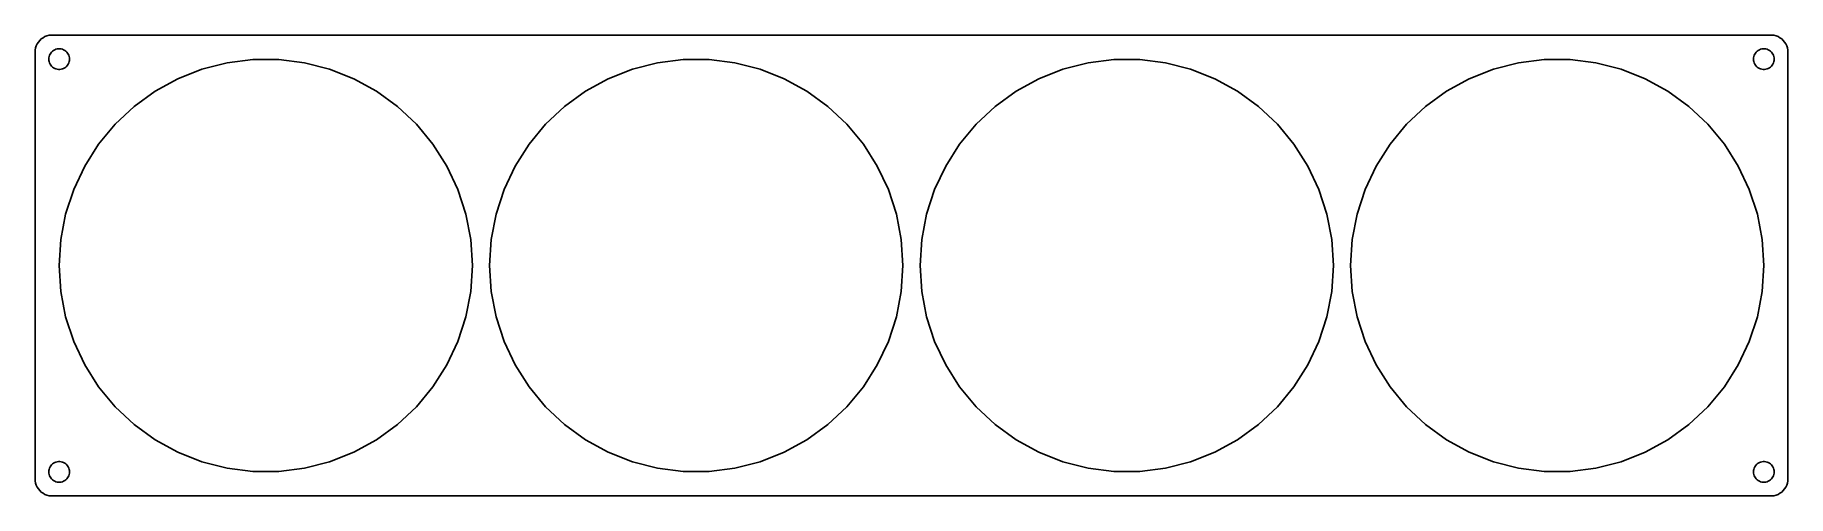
# Model space of a CAD drawing. Header units: metres. Extents: x -254 to 254, y -67 to 67.
import ezdxf

# ---------------------------------------------------------------- set-up
doc = ezdxf.new("R2010")
doc.units = ezdxf.units.M

msp = doc.modelspace()

# ---------------------------------------------------------------- linework, layer by layer
for p, q in [((-252.179, 66.2216), (-252.687, 65.8526)), ((-251.629, 66.5241), (-252.179, 66.2216)), ((-251.045, 66.7553), (-251.629, 66.5241)), ((-250.437, 66.9114), (-251.045, 66.7553)), ((-249.814, 66.9901), (-250.437, 66.9114)), ((249.814, 66.9901), (-249.814, 66.9901)), ((250.437, 66.9114), (249.814, 66.9901)), ((251.045, 66.7553), (250.437, 66.9114)), ((251.629, 66.5241), (251.045, 66.7553)), ((252.179, 66.2216), (251.629, 66.5241)), ((252.687, 65.8526), (252.179, 66.2216)), ((-254.461, 62.6267), (-254.5, 62)), ((-254.5, 62), (-254.5, -62)), ((-254.343, 63.2434), (-254.461, 62.6267)), ((-254.149, 63.8406), (-254.343, 63.2434)), ((-253.882, 64.4088), (-254.149, 63.8406)), ((-253.545, 64.9389), (-253.882, 64.4088)), ((-253.145, 65.4227), (-253.545, 64.9389)), ((-252.687, 65.8526), (-253.145, 65.4227)), ((-250.406, 60.7461), (-250.289, 61.1044)), ((-250.289, 61.1044), (-250.129, 61.4453)), ((-250.129, 61.4453), (-249.927, 61.7634)), ((-249.927, 61.7634), (-249.687, 62.0536)), ((-249.687, 62.0536), (-249.412, 62.3115)), ((-249.412, 62.3115), (-249.107, 62.533)), ((-249.107, 62.533), (-248.777, 62.7145)), ((-248.777, 62.7145), (-248.427, 62.8532)), ((-248.427, 62.8532), (-248.062, 62.9469)), ((-248.062, 62.9469), (-247.688, 62.9941)), ((-247.688, 62.9941), (-247.312, 62.9941)), ((-247.312, 62.9941), (-246.938, 62.9469)), ((-246.938, 62.9469), (-246.573, 62.8532)), ((-246.573, 62.8532), (-246.223, 62.7145)), ((-246.223, 62.7145), (-245.893, 62.533)), ((-245.893, 62.533), (-245.588, 62.3115)), ((-245.588, 62.3115), (-245.313, 62.0536)), ((-245.313, 62.0536), (-245.073, 61.7634)), ((-245.073, 61.7634), (-244.871, 61.4453)), ((-244.871, 61.4453), (-244.711, 61.1044)), ((-244.711, 61.1044), (-244.594, 60.7461)), ((244.594, 60.7461), (244.711, 61.1044)), ((244.711, 61.1044), (244.871, 61.4453)), ((244.871, 61.4453), (245.073, 61.7634)), ((245.073, 61.7634), (245.313, 62.0536)), ((245.313, 62.0536), (245.588, 62.3115)), ((245.588, 62.3115), (245.893, 62.533)), ((245.893, 62.533), (246.223, 62.7145)), ((246.223, 62.7145), (246.573, 62.8532)), ((246.573, 62.8532), (246.938, 62.9469)), ((246.938, 62.9469), (247.312, 62.9941)), ((247.312, 62.9941), (247.688, 62.9941)), ((247.688, 62.9941), (248.062, 62.9469)), ((248.062, 62.9469), (248.427, 62.8532)), ((248.427, 62.8532), (248.777, 62.7145)), ((248.777, 62.7145), (249.107, 62.533)), ((249.107, 62.533), (249.412, 62.3115)), ((249.412, 62.3115), (249.687, 62.0536)), ((249.687, 62.0536), (249.927, 61.7634)), ((249.927, 61.7634), (250.129, 61.4453)), ((250.129, 61.4453), (250.289, 61.1044)), ((250.289, 61.1044), (250.406, 60.7461)), ((253.145, 65.4227), (252.687, 65.8526)), ((253.545, 64.9389), (253.145, 65.4227)), ((253.882, 64.4088), (253.545, 64.9389)), ((254.149, 63.8406), (253.882, 64.4088)), ((254.343, 63.2434), (254.149, 63.8406)), ((254.461, 62.6267), (254.343, 63.2434)), ((254.5, 62), (254.461, 62.6267)), ((254.5, -62), (254.5, 62)), ((-250.5, 60), (-250.476, 60.376)), ((-250.476, 59.624), (-250.5, 60)), ((-250.476, 60.376), (-250.406, 60.7461)), ((-250.406, 59.2539), (-250.476, 59.624)), ((-250.289, 58.8956), (-250.406, 59.2539)), ((-250.129, 58.5547), (-250.289, 58.8956)), ((-249.927, 58.2366), (-250.129, 58.5547)), ((-249.687, 57.9464), (-249.927, 58.2366)), ((-249.412, 57.6885), (-249.687, 57.9464)), ((-249.107, 57.467), (-249.412, 57.6885)), ((-248.777, 57.2855), (-249.107, 57.467)), ((-248.427, 57.1468), (-248.777, 57.2855)), ((-248.062, 57.0531), (-248.427, 57.1468)), ((-247.688, 57.0059), (-248.062, 57.0531)), ((-247.312, 57.0059), (-247.688, 57.0059)), ((-246.938, 57.0531), (-247.312, 57.0059)), ((-246.573, 57.1468), (-246.938, 57.0531)), ((-246.223, 57.2855), (-246.573, 57.1468)), ((-245.893, 57.467), (-246.223, 57.2855)), ((-245.588, 57.6885), (-245.893, 57.467)), ((-245.313, 57.9464), (-245.588, 57.6885)), ((-245.073, 58.2366), (-245.313, 57.9464)), ((-244.871, 58.5547), (-245.073, 58.2366)), ((-244.711, 58.8956), (-244.871, 58.5547)), ((-244.594, 59.2539), (-244.711, 58.8956)), ((-244.594, 60.7461), (-244.524, 60.376)), ((-244.524, 59.624), (-244.594, 59.2539)), ((-244.524, 60.376), (-244.5, 60)), ((-244.5, 60), (-244.524, 59.624)), ((-213.047, 54.2896), (-206.041, 57.0634)), ((-206.041, 57.0634), (-198.743, 58.9372)), ((-198.743, 58.9372), (-191.267, 59.8816)), ((-191.267, 59.8816), (-183.733, 59.8816)), ((-183.733, 59.8816), (-176.257, 58.9372)), ((-176.257, 58.9372), (-168.959, 57.0634)), ((-168.959, 57.0634), (-161.953, 54.2896)), ((-88.0468, 54.2896), (-81.041, 57.0634)), ((-81.041, 57.0634), (-73.7429, 58.9372)), ((-73.7429, 58.9372), (-66.2674, 59.8816)), ((-66.2674, 59.8816), (-58.7326, 59.8816)), ((-58.7326, 59.8816), (-51.2571, 58.9372)), ((-51.2571, 58.9372), (-43.959, 57.0634)), ((-43.959, 57.0634), (-36.9532, 54.2896)), ((36.9532, 54.2896), (43.959, 57.0634)), ((43.959, 57.0634), (51.2571, 58.9372)), ((51.2571, 58.9372), (58.7326, 59.8816)), ((58.7326, 59.8816), (66.2674, 59.8816)), ((66.2674, 59.8816), (73.7429, 58.9372)), ((73.7429, 58.9372), (81.041, 57.0634)), ((81.041, 57.0634), (88.0468, 54.2896)), ((161.953, 54.2896), (168.959, 57.0634)), ((168.959, 57.0634), (176.257, 58.9372)), ((176.257, 58.9372), (183.733, 59.8816)), ((183.733, 59.8816), (191.267, 59.8816)), ((191.267, 59.8816), (198.743, 58.9372)), ((198.743, 58.9372), (206.041, 57.0634)), ((206.041, 57.0634), (213.047, 54.2896)), ((244.5, 60), (244.524, 60.376)), ((244.524, 59.624), (244.5, 60)), ((244.524, 60.376), (244.594, 60.7461)), ((244.594, 59.2539), (244.524, 59.624)), ((244.711, 58.8956), (244.594, 59.2539)), ((244.871, 58.5547), (244.711, 58.8956)), ((245.073, 58.2366), (244.871, 58.5547)), ((245.313, 57.9464), (245.073, 58.2366)), ((245.588, 57.6885), (245.313, 57.9464)), ((245.893, 57.467), (245.588, 57.6885)), ((246.223, 57.2855), (245.893, 57.467)), ((246.573, 57.1468), (246.223, 57.2855)), ((246.938, 57.0531), (246.573, 57.1468)), ((247.312, 57.0059), (246.938, 57.0531)), ((247.688, 57.0059), (247.312, 57.0059)), ((248.062, 57.0531), (247.688, 57.0059)), ((248.427, 57.1468), (248.062, 57.0531)), ((248.777, 57.2855), (248.427, 57.1468)), ((249.107, 57.467), (248.777, 57.2855)), ((249.412, 57.6885), (249.107, 57.467)), ((249.687, 57.9464), (249.412, 57.6885)), ((249.927, 58.2366), (249.687, 57.9464)), ((250.129, 58.5547), (249.927, 58.2366)), ((250.289, 58.8956), (250.129, 58.5547)), ((250.406, 59.2539), (250.289, 58.8956)), ((250.406, 60.7461), (250.476, 60.376)), ((250.476, 59.624), (250.406, 59.2539)), ((250.476, 60.376), (250.5, 60)), ((250.5, 60), (250.476, 59.624)), ((-219.65, 50.6597), (-213.047, 54.2896)), ((-161.953, 54.2896), (-155.35, 50.6597)), ((-94.6496, 50.6597), (-88.0468, 54.2896)), ((-36.9532, 54.2896), (-30.3504, 50.6597)), ((30.3504, 50.6597), (36.9532, 54.2896)), ((88.0468, 54.2896), (94.6496, 50.6597)), ((155.35, 50.6597), (161.953, 54.2896)), ((213.047, 54.2896), (219.65, 50.6597)), ((-231.238, 41.0728), (-225.745, 46.2308)), ((-225.745, 46.2308), (-219.65, 50.6597)), ((-155.35, 50.6597), (-149.255, 46.2308)), ((-149.255, 46.2308), (-143.762, 41.0728)), ((-106.238, 41.0728), (-100.745, 46.2308)), ((-100.745, 46.2308), (-94.6496, 50.6597)), ((-30.3504, 50.6597), (-24.2545, 46.2308)), ((-24.2545, 46.2308), (-18.7619, 41.0728)), ((18.7619, 41.0728), (24.2545, 46.2308)), ((24.2545, 46.2308), (30.3504, 50.6597)), ((94.6496, 50.6597), (100.745, 46.2308)), ((100.745, 46.2308), (106.238, 41.0728)), ((143.762, 41.0728), (149.255, 46.2308)), ((149.255, 46.2308), (155.35, 50.6597)), ((219.65, 50.6597), (225.745, 46.2308)), ((225.745, 46.2308), (231.238, 41.0728)), ((-236.041, 35.2671), (-231.238, 41.0728)), ((-143.762, 41.0728), (-138.959, 35.2671)), ((-111.041, 35.2671), (-106.238, 41.0728)), ((-18.7619, 41.0728), (-13.959, 35.2671)), ((13.959, 35.2671), (18.7619, 41.0728)), ((106.238, 41.0728), (111.041, 35.2671)), ((138.959, 35.2671), (143.762, 41.0728)), ((231.238, 41.0728), (236.041, 35.2671)), ((-240.078, 28.9052), (-236.041, 35.2671)), ((-138.959, 35.2671), (-134.922, 28.9052)), ((-115.078, 28.9052), (-111.041, 35.2671)), ((-13.959, 35.2671), (-9.92159, 28.9052)), ((9.92159, 28.9052), (13.959, 35.2671)), ((111.041, 35.2671), (115.078, 28.9052)), ((134.922, 28.9052), (138.959, 35.2671)), ((236.041, 35.2671), (240.078, 28.9052)), ((-243.287, 22.0875), (-240.078, 28.9052)), ((-134.922, 28.9052), (-131.713, 22.0875)), ((-118.287, 22.0875), (-115.078, 28.9052)), ((-9.92159, 28.9052), (-6.71341, 22.0875)), ((6.71341, 22.0875), (9.92159, 28.9052)), ((115.078, 28.9052), (118.287, 22.0875)), ((131.713, 22.0875), (134.922, 28.9052)), ((240.078, 28.9052), (243.287, 22.0875)), ((-245.615, 14.9214), (-243.287, 22.0875)), ((-131.713, 22.0875), (-129.385, 14.9214)), ((-120.615, 14.9214), (-118.287, 22.0875)), ((-6.71341, 22.0875), (-4.38501, 14.9214)), ((4.38501, 14.9214), (6.71341, 22.0875)), ((118.287, 22.0875), (120.615, 14.9214)), ((129.385, 14.9214), (131.713, 22.0875)), ((243.287, 22.0875), (245.615, 14.9214)), ((-247.027, 7.51999), (-245.615, 14.9214)), ((-129.385, 14.9214), (-127.973, 7.51999)), ((-122.027, 7.51999), (-120.615, 14.9214)), ((-4.38501, 14.9214), (-2.97311, 7.51999)), ((2.97311, 7.51999), (4.38501, 14.9214)), ((120.615, 14.9214), (122.027, 7.51999)), ((127.973, 7.51999), (129.385, 14.9214)), ((245.615, 14.9214), (247.027, 7.51999)), ((-247.5, 0), (-247.027, 7.51999)), ((-127.973, 7.51999), (-127.5, 0)), ((-122.5, 0), (-122.027, 7.51999)), ((-2.97311, 7.51999), (-2.5, 0)), ((2.5, 0), (2.97311, 7.51999)), ((122.027, 7.51999), (122.5, 0)), ((127.5, 0), (127.973, 7.51999)), ((247.027, 7.51999), (247.5, 0)), ((-247.027, -7.51999), (-247.5, 0)), ((-127.5, 0), (-127.973, -7.51999)), ((-122.027, -7.51999), (-122.5, 0)), ((-2.5, 0), (-2.97311, -7.51999)), ((2.97311, -7.51999), (2.5, 0)), ((122.5, 0), (122.027, -7.51999)), ((127.973, -7.51999), (127.5, 0)), ((247.5, 0), (247.027, -7.51999)), ((-245.615, -14.9214), (-247.027, -7.51999)), ((-127.973, -7.51999), (-129.385, -14.9214)), ((-120.615, -14.9214), (-122.027, -7.51999)), ((-2.97311, -7.51999), (-4.38501, -14.9214)), ((4.38501, -14.9214), (2.97311, -7.51999)), ((122.027, -7.51999), (120.615, -14.9214)), ((129.385, -14.9214), (127.973, -7.51999)), ((247.027, -7.51999), (245.615, -14.9214)), ((-243.287, -22.0875), (-245.615, -14.9214)), ((-129.385, -14.9214), (-131.713, -22.0875)), ((-118.287, -22.0875), (-120.615, -14.9214)), ((-4.38501, -14.9214), (-6.71341, -22.0875)), ((6.71341, -22.0875), (4.38501, -14.9214)), ((120.615, -14.9214), (118.287, -22.0875)), ((131.713, -22.0875), (129.385, -14.9214)), ((245.615, -14.9214), (243.287, -22.0875)), ((-240.078, -28.9052), (-243.287, -22.0875)), ((-131.713, -22.0875), (-134.922, -28.9052)), ((-115.078, -28.9052), (-118.287, -22.0875)), ((-6.71341, -22.0875), (-9.92159, -28.9052)), ((9.92159, -28.9052), (6.71341, -22.0875)), ((118.287, -22.0875), (115.078, -28.9052)), ((134.922, -28.9052), (131.713, -22.0875)), ((243.287, -22.0875), (240.078, -28.9052)), ((-236.041, -35.2671), (-240.078, -28.9052)), ((-134.922, -28.9052), (-138.959, -35.2671)), ((-111.041, -35.2671), (-115.078, -28.9052)), ((-9.92159, -28.9052), (-13.959, -35.2671)), ((13.959, -35.2671), (9.92159, -28.9052)), ((115.078, -28.9052), (111.041, -35.2671)), ((138.959, -35.2671), (134.922, -28.9052)), ((240.078, -28.9052), (236.041, -35.2671)), ((-231.238, -41.0728), (-236.041, -35.2671)), ((-138.959, -35.2671), (-143.762, -41.0728)), ((-106.238, -41.0728), (-111.041, -35.2671)), ((-13.959, -35.2671), (-18.7619, -41.0728)), ((18.7619, -41.0728), (13.959, -35.2671)), ((111.041, -35.2671), (106.238, -41.0728)), ((143.762, -41.0728), (138.959, -35.2671)), ((236.041, -35.2671), (231.238, -41.0728)), ((-225.745, -46.2308), (-231.238, -41.0728)), ((-143.762, -41.0728), (-149.255, -46.2308)), ((-100.745, -46.2308), (-106.238, -41.0728)), ((-18.7619, -41.0728), (-24.2545, -46.2308)), ((24.2545, -46.2308), (18.7619, -41.0728)), ((106.238, -41.0728), (100.745, -46.2308)), ((149.255, -46.2308), (143.762, -41.0728)), ((231.238, -41.0728), (225.745, -46.2308)), ((-219.65, -50.6597), (-225.745, -46.2308)), ((-213.047, -54.2896), (-219.65, -50.6597)), ((-155.35, -50.6597), (-161.953, -54.2896)), ((-149.255, -46.2308), (-155.35, -50.6597)), ((-94.6496, -50.6597), (-100.745, -46.2308)), ((-88.0468, -54.2896), (-94.6496, -50.6597)), ((-30.3504, -50.6597), (-36.9532, -54.2896)), ((-24.2545, -46.2308), (-30.3504, -50.6597)), ((30.3504, -50.6597), (24.2545, -46.2308)), ((36.9532, -54.2896), (30.3504, -50.6597)), ((94.6496, -50.6597), (88.0468, -54.2896)), ((100.745, -46.2308), (94.6496, -50.6597)), ((155.35, -50.6597), (149.255, -46.2308)), ((161.953, -54.2896), (155.35, -50.6597)), ((219.65, -50.6597), (213.047, -54.2896)), ((225.745, -46.2308), (219.65, -50.6597)), ((-206.041, -57.0634), (-213.047, -54.2896)), ((-161.953, -54.2896), (-168.959, -57.0634)), ((-81.041, -57.0634), (-88.0468, -54.2896)), ((-36.9532, -54.2896), (-43.959, -57.0634)), ((43.959, -57.0634), (36.9532, -54.2896)), ((88.0468, -54.2896), (81.041, -57.0634)), ((168.959, -57.0634), (161.953, -54.2896)), ((213.047, -54.2896), (206.041, -57.0634)), ((-250.5, -60), (-250.476, -59.624)), ((-250.476, -60.376), (-250.5, -60)), ((-250.476, -59.624), (-250.406, -59.2539)), ((-250.406, -60.7461), (-250.476, -60.376)), ((-250.406, -59.2539), (-250.289, -58.8956)), ((-250.289, -61.1044), (-250.406, -60.7461)), ((-250.289, -58.8956), (-250.129, -58.5547)), ((-250.129, -58.5547), (-249.927, -58.2366)), ((-249.927, -58.2366), (-249.687, -57.9464)), ((-249.687, -57.9464), (-249.412, -57.6885)), ((-249.412, -57.6885), (-249.107, -57.467)), ((-249.107, -57.467), (-248.777, -57.2855)), ((-248.777, -57.2855), (-248.427, -57.1468)), ((-248.427, -57.1468), (-248.062, -57.0531)), ((-248.062, -57.0531), (-247.688, -57.0059)), ((-247.688, -57.0059), (-247.312, -57.0059)), ((-247.312, -57.0059), (-246.938, -57.0531)), ((-246.938, -57.0531), (-246.573, -57.1468)), ((-246.573, -57.1468), (-246.223, -57.2855)), ((-246.223, -57.2855), (-245.893, -57.467)), ((-245.893, -57.467), (-245.588, -57.6885)), ((-245.588, -57.6885), (-245.313, -57.9464)), ((-245.313, -57.9464), (-245.073, -58.2366)), ((-245.073, -58.2366), (-244.871, -58.5547)), ((-244.871, -58.5547), (-244.711, -58.8956)), ((-244.711, -58.8956), (-244.594, -59.2539)), ((-244.594, -60.7461), (-244.711, -61.1044)), ((-244.594, -59.2539), (-244.524, -59.624)), ((-244.524, -60.376), (-244.594, -60.7461)), ((-244.524, -59.624), (-244.5, -60)), ((-244.5, -60), (-244.524, -60.376)), ((-198.743, -58.9372), (-206.041, -57.0634)), ((-191.267, -59.8816), (-198.743, -58.9372)), ((-183.733, -59.8816), (-191.267, -59.8816)), ((-176.257, -58.9372), (-183.733, -59.8816)), ((-168.959, -57.0634), (-176.257, -58.9372)), ((-73.7429, -58.9372), (-81.041, -57.0634)), ((-66.2674, -59.8816), (-73.7429, -58.9372)), ((-58.7326, -59.8816), (-66.2674, -59.8816)), ((-51.2571, -58.9372), (-58.7326, -59.8816)), ((-43.959, -57.0634), (-51.2571, -58.9372)), ((51.2571, -58.9372), (43.959, -57.0634)), ((58.7326, -59.8816), (51.2571, -58.9372)), ((66.2674, -59.8816), (58.7326, -59.8816)), ((73.7429, -58.9372), (66.2674, -59.8816)), ((81.041, -57.0634), (73.7429, -58.9372)), ((176.257, -58.9372), (168.959, -57.0634)), ((183.733, -59.8816), (176.257, -58.9372)), ((191.267, -59.8816), (183.733, -59.8816)), ((198.743, -58.9372), (191.267, -59.8816)), ((206.041, -57.0634), (198.743, -58.9372)), ((244.5, -60), (244.524, -59.624)), ((244.524, -60.376), (244.5, -60)), ((244.524, -59.624), (244.594, -59.2539)), ((244.594, -60.7461), (244.524, -60.376)), ((244.594, -59.2539), (244.711, -58.8956)), ((244.711, -61.1044), (244.594, -60.7461)), ((244.711, -58.8956), (244.871, -58.5547)), ((244.871, -58.5547), (245.073, -58.2366)), ((245.073, -58.2366), (245.313, -57.9464)), ((245.313, -57.9464), (245.588, -57.6885)), ((245.588, -57.6885), (245.893, -57.467)), ((245.893, -57.467), (246.223, -57.2855)), ((246.223, -57.2855), (246.573, -57.1468)), ((246.573, -57.1468), (246.938, -57.0531)), ((246.938, -57.0531), (247.312, -57.0059)), ((247.312, -57.0059), (247.688, -57.0059)), ((247.688, -57.0059), (248.062, -57.0531)), ((248.062, -57.0531), (248.427, -57.1468)), ((248.427, -57.1468), (248.777, -57.2855)), ((248.777, -57.2855), (249.107, -57.467)), ((249.107, -57.467), (249.412, -57.6885)), ((249.412, -57.6885), (249.687, -57.9464)), ((249.687, -57.9464), (249.927, -58.2366)), ((249.927, -58.2366), (250.129, -58.5547)), ((250.129, -58.5547), (250.289, -58.8956)), ((250.289, -58.8956), (250.406, -59.2539)), ((250.406, -60.7461), (250.289, -61.1044)), ((250.406, -59.2539), (250.476, -59.624)), ((250.476, -60.376), (250.406, -60.7461)), ((250.476, -59.624), (250.5, -60)), ((250.5, -60), (250.476, -60.376)), ((-254.5, -62), (-254.461, -62.6267)), ((-254.461, -62.6267), (-254.343, -63.2434)), ((-254.343, -63.2434), (-254.149, -63.8406)), ((-254.149, -63.8406), (-253.882, -64.4088)), ((-253.882, -64.4088), (-253.545, -64.9389)), ((-253.545, -64.9389), (-253.145, -65.4227)), ((-253.145, -65.4227), (-252.687, -65.8526)), ((-252.687, -65.8526), (-252.179, -66.2216)), ((-250.129, -61.4453), (-250.289, -61.1044)), ((-249.927, -61.7634), (-250.129, -61.4453)), ((-249.687, -62.0536), (-249.927, -61.7634)), ((-249.412, -62.3115), (-249.687, -62.0536)), ((-249.107, -62.533), (-249.412, -62.3115)), ((-248.777, -62.7145), (-249.107, -62.533)), ((-248.427, -62.8532), (-248.777, -62.7145)), ((-248.062, -62.9469), (-248.427, -62.8532)), ((-247.688, -62.9941), (-248.062, -62.9469)), ((-247.312, -62.9941), (-247.688, -62.9941)), ((-246.938, -62.9469), (-247.312, -62.9941)), ((-246.573, -62.8532), (-246.938, -62.9469)), ((-246.223, -62.7145), (-246.573, -62.8532)), ((-245.893, -62.533), (-246.223, -62.7145)), ((-245.588, -62.3115), (-245.893, -62.533)), ((-245.313, -62.0536), (-245.588, -62.3115)), ((-245.073, -61.7634), (-245.313, -62.0536)), ((-244.871, -61.4453), (-245.073, -61.7634)), ((-244.711, -61.1044), (-244.871, -61.4453)), ((244.871, -61.4453), (244.711, -61.1044)), ((245.073, -61.7634), (244.871, -61.4453)), ((245.313, -62.0536), (245.073, -61.7634)), ((245.588, -62.3115), (245.313, -62.0536)), ((245.893, -62.533), (245.588, -62.3115)), ((246.223, -62.7145), (245.893, -62.533)), ((246.573, -62.8532), (246.223, -62.7145)), ((246.938, -62.9469), (246.573, -62.8532)), ((247.312, -62.9941), (246.938, -62.9469)), ((247.688, -62.9941), (247.312, -62.9941)), ((248.062, -62.9469), (247.688, -62.9941)), ((248.427, -62.8532), (248.062, -62.9469)), ((248.777, -62.7145), (248.427, -62.8532)), ((249.107, -62.533), (248.777, -62.7145)), ((249.412, -62.3115), (249.107, -62.533)), ((249.687, -62.0536), (249.412, -62.3115)), ((249.927, -61.7634), (249.687, -62.0536)), ((250.129, -61.4453), (249.927, -61.7634)), ((250.289, -61.1044), (250.129, -61.4453)), ((252.179, -66.2216), (252.687, -65.8526)), ((252.687, -65.8526), (253.145, -65.4227)), ((253.145, -65.4227), (253.545, -64.9389)), ((253.545, -64.9389), (253.882, -64.4088)), ((253.882, -64.4088), (254.149, -63.8406)), ((254.149, -63.8406), (254.343, -63.2434)), ((254.343, -63.2434), (254.461, -62.6267)), ((254.461, -62.6267), (254.5, -62)), ((-252.179, -66.2216), (-251.629, -66.5241)), ((-251.629, -66.5241), (-251.045, -66.7553)), ((-251.045, -66.7553), (-250.437, -66.9114)), ((-250.437, -66.9114), (-249.814, -66.9901)), ((-249.814, -66.9901), (249.814, -66.9901)), ((249.814, -66.9901), (250.437, -66.9114)), ((250.437, -66.9114), (251.045, -66.7553)), ((251.045, -66.7553), (251.629, -66.5241)), ((251.629, -66.5241), (252.179, -66.2216))]:
    msp.add_line(p, q)

doc.saveas('drawing.dxf')
